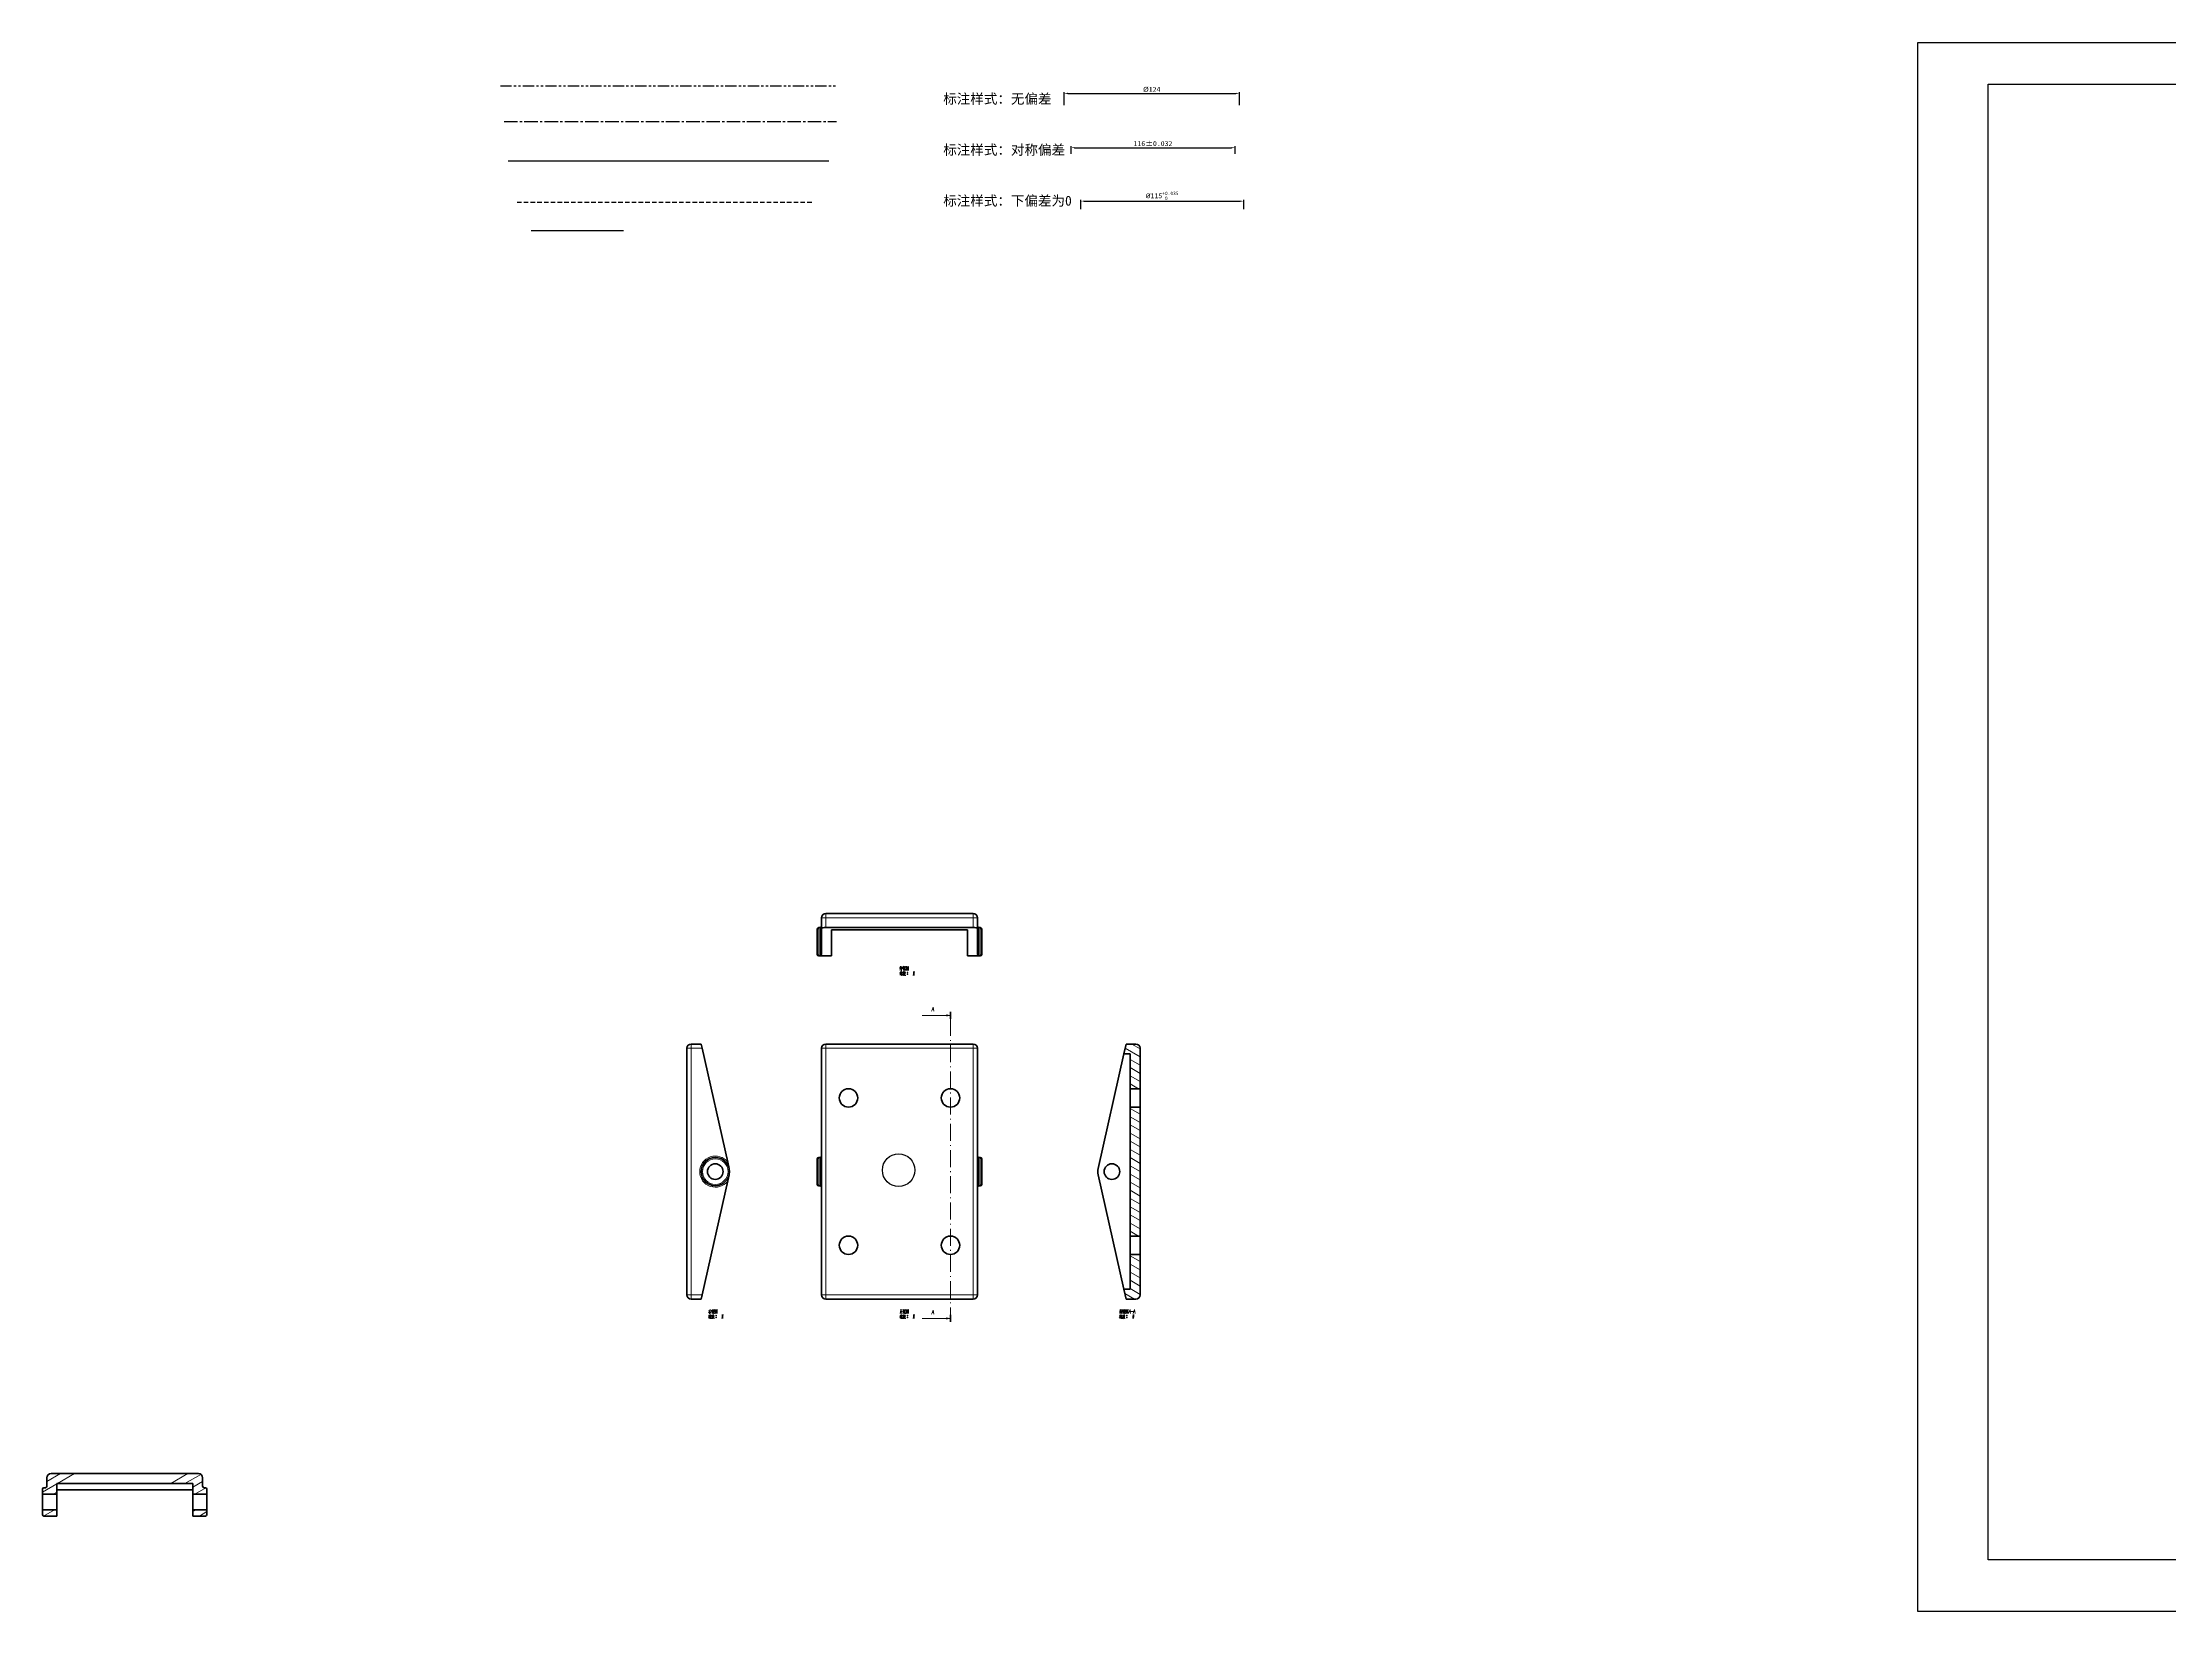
# Model space of a CAD drawing. Header units: millimetres. Extents: x -4667 to 8941, y -1665 to 5310.
# Drawn here: x 373 to 1874, y 155 to 1261 of the extents above; entities that cross this region are included whole.
import ezdxf

# ---------------------------------------------------------------- set-up
doc = ezdxf.new("R2010")
doc.units = ezdxf.units.MM
for name, pattern in [('CENTER2', [28.575, 19.05, -3.175, 3.175, -3.175]), ('DASHDOT', [18.5, 12, -3, 0.5, -3]), ('DASHED2', [9.525, 6.35, -3.175]), ('PHANTOM2', [31.75, 15.875, -3.175, 3.175, -3.175, 3.175, -3.175])]:
    doc.linetypes.add(name, pattern=pattern)
for name, color, linetype in [('双点划线、', 3, 'PHANTOM2'), ('尺寸', 4, 'CONTINUOUS'), ('文字', 3, 'CONTINUOUS'), ('点划线', 6, 'CENTER2'), ('虚线', 4, 'DASHED2')]:
    doc.layers.add(name, color=color, linetype=linetype)
doc.layers.add('粗实线', color=2, linetype='CONTINUOUS', lineweight=30)
doc.styles.get("Standard").update_dxf_attribs({"font": '', "height": 3.5})
doc.styles.get('Standard').set_extended_font_data('SimSun')
doc.dimstyles.new('下偏差为0', dxfattribs={"dimtxt": 3.5, "dimasz": 2.5, "dimexe": 1, "dimexo": 0, "dimgap": 1, "dimtad": 1, "dimdec": 0, "dimzin": 0, "dimdsep": 46, "dimtxsty": 'Standard', "dimcen": 2.5, "dimclrd": 256, "dimadec": 0, "dimazin": 0, "dimtol": 1, "dimtp": 0.035, "dimtfac": 0.7, "dimtdec": 3, "dimtofl": 0, "dimtmove": 0, "dimatfit": 3, "dimfxl": 1, "dimtolj": 1, "dimarcsym": 0})
doc.dimstyles.new('对称偏差', dxfattribs={"dimtxt": 3.5, "dimasz": 2.5, "dimexe": 1, "dimexo": 0, "dimgap": 1, "dimtad": 1, "dimdec": 0, "dimzin": 0, "dimdsep": 46, "dimtxsty": 'Standard', "dimcen": 2.5, "dimclrd": 256, "dimadec": 0, "dimazin": 0, "dimtol": 1, "dimtp": 0.0315, "dimtm": 0.0315, "dimtfac": 1, "dimtdec": 3, "dimtofl": 0, "dimtmove": 0, "dimatfit": 3, "dimfxl": 1, "dimtolj": 1, "dimarcsym": 0})
doc.dimstyles.new('无偏差', dxfattribs={"dimtxt": 3.5, "dimasz": 2.5, "dimexe": 1, "dimexo": 0, "dimgap": 1, "dimtad": 1, "dimtoh": 1, "dimdec": 0, "dimzin": 0, "dimdsep": 46, "dimtxsty": 'Standard', "dimcen": 2.5, "dimclrd": 256, "dimadec": 0, "dimazin": 0, "dimtfac": 1, "dimtdec": 0, "dimtofl": 0, "dimtmove": 0, "dimatfit": 3, "dimfxl": 1, "dimtolj": 1, "dimtzin": 0, "dimarcsym": 0})

# ---------------------------------------------------------------- blocks, each defined once
blk = doc.blocks.new('*D15')
at = {"layer": '尺寸', "color": 0, "lineweight": -2, "ltscale": 0.5}
for p, q in [((1094.1, 1217.1), (1094.1, 1226.5)), ((1217.8, 1217.1), (1217.8, 1226.5))]:
    blk.add_line(p, q, dxfattribs=at)
at = {"layer": '尺寸', "lineweight": -2, "ltscale": 0.5}
blk.add_line((1096.6, 1225.5), (1215.3, 1225.5), dxfattribs=at)
at = {"layer": '尺寸', "ltscale": 0.5}
for points in [[(1096.6, 1226), (1096.6, 1225.1), (1094.1, 1225.5)], [(1215.3, 1226), (1215.3, 1225.1), (1217.8, 1225.5)]]:
    blk.add_solid(points, dxfattribs=at)
at = {"layer": '尺寸', "color": 0, "ltscale": 0.5, "insert": (1155.9, 1228.3), "char_height": 3.5, "attachment_point": 5}
blk.add_mtext('\\A1;%%C124', dxfattribs=at)
blk = doc.blocks.new('*D16')
at = {"layer": '尺寸', "color": 0, "lineweight": -2, "ltscale": 0.5}
for p, q in [((1105.8, 1143.9), (1105.8, 1150.5)), ((1220.9, 1143.9), (1220.9, 1150.5))]:
    blk.add_line(p, q, dxfattribs=at)
at = {"layer": '尺寸', "lineweight": -2, "ltscale": 0.5}
blk.add_line((1108.3, 1149.5), (1218.4, 1149.5), dxfattribs=at)
at = {"layer": '尺寸', "ltscale": 0.5}
for points in [[(1108.3, 1149.9), (1108.3, 1149.1), (1105.8, 1149.5)], [(1218.4, 1149.9), (1218.4, 1149.1), (1220.9, 1149.5)]]:
    blk.add_solid(points, dxfattribs=at)
at = {"layer": '尺寸', "color": 0, "ltscale": 0.5, "insert": (1163.3, 1153.3), "char_height": 3.5, "attachment_point": 5}
blk.add_mtext('\\A1;{\\fISOCPEUR|b0|i0|c0|p34;%%C}115{\\H2.450000;\\S+0.035^  0;}', dxfattribs=at)
blk = doc.blocks.new('*D17')
at = {"layer": '尺寸', "color": 0, "lineweight": -2, "ltscale": 0.5}
for p, q in [((1099, 1182.9), (1099, 1188.2)), ((1214.7, 1182.9), (1214.7, 1188.2))]:
    blk.add_line(p, q, dxfattribs=at)
at = {"layer": '尺寸', "lineweight": -2, "ltscale": 0.5}
blk.add_line((1101.5, 1187.2), (1212.2, 1187.2), dxfattribs=at)
at = {"layer": '尺寸', "ltscale": 0.5}
for points in [[(1101.5, 1187.6), (1101.5, 1186.8), (1099, 1187.2)], [(1212.2, 1187.6), (1212.2, 1186.8), (1214.7, 1187.2)]]:
    blk.add_solid(points, dxfattribs=at)
at = {"layer": '尺寸', "color": 0, "ltscale": 0.5, "insert": (1156.8, 1190.1), "char_height": 3.5, "attachment_point": 5}
blk.add_mtext('\\A1;116±0.032', dxfattribs=at)

msp = doc.modelspace()

# ---------------------------------------------------------------- linework, layer by layer
at = {"layer": '双点划线、', "ltscale": 0.5}
msp.add_line((696.2, 1230.8), (934.2, 1230.8), dxfattribs=at)
at = {"layer": '尺寸', "ltscale": 0.5}
msp.add_line((701.8, 1178), (928.1, 1178), dxfattribs=at)
at = {"layer": '文字', "ltscale": 0.5}
msp.add_line((717.9, 1128.9), (783.1, 1128.9), dxfattribs=at)
at = {"layer": '点划线', "ltscale": 0.5}
msp.add_line((698.8, 1205.6), (933.5, 1205.6), dxfattribs=at)
at = {"layer": '粗实线', "lineweight": 35}
for p, q in [((1029.9, 647), (925.9, 647)), ((925.9, 637), (1029.9, 637)), ((929.9, 635.5), (1025.9, 635.5)), ((929.9, 635.5), (1025.9, 635.5)), ((827.9, 377.9), (827.9, 551.9)), ((838.6, 551.9), (856.7, 471.6)), ((922.9, 377.9), (922.9, 551.9)), ((925.9, 554.9), (1029.9, 554.9)), ((1032.9, 377.9), (1032.9, 551.9)), ((1118.1, 467.1), (1136.2, 547.9)), ((1140.8, 523.4), (1140.8, 547.9)), ((1147.8, 523.4), (1147.8, 551.9)), ((1140.8, 419.4), (1140.8, 510.4)), ((1147.8, 419.4), (1147.8, 510.4)), ((838.6, 377.9), (856.7, 458.3)), ((1118.1, 462.7), (1136.2, 381.9)), ((1140.8, 381.9), (1140.8, 406.4)), ((1147.8, 377.9), (1147.8, 406.4)), ((1029.9, 374.9), (925.9, 374.9)), ((483.1, 251.9), (379.1, 251.9)), ((383.1, 244.9), (479.1, 244.9)), ((383.1, 240.3), (479.1, 240.3))]:
    msp.add_line(p, q, dxfattribs=at)
at = {"layer": '粗实线', "lineweight": 13, "ltscale": 0.075}
for p, q in [((925.9, 644), (925.9, 647)), ((1029.9, 644), (1029.9, 647)), ((925.9, 644), (922.9, 644)), ((1029.9, 644), (1032.9, 644)), ((830.9, 551.9), (827.9, 551.9)), ((830.9, 554.9), (830.9, 551.9)), ((925.9, 551.9), (922.9, 551.9)), ((925.9, 554.9), (925.9, 551.9)), ((1029.9, 554.9), (1029.9, 551.9)), ((1032.9, 551.9), (1029.9, 551.9)), ((830.9, 377.9), (827.9, 377.9)), ((830.9, 374.9), (830.9, 377.9)), ((925.9, 377.9), (922.9, 377.9)), ((925.9, 374.9), (925.9, 377.9)), ((1032.9, 377.9), (1029.9, 377.9)), ((1029.9, 374.9), (1029.9, 377.9))]:
    msp.add_line(p, q, dxfattribs=at)
at = {"layer": '粗实线', "lineweight": 35, "ltscale": 0.225}
for p, q in [((919.9, 627), (919.9, 636)), ((1035.9, 627), (1035.9, 636)), ((919.9, 618), (919.9, 627)), ((1035.9, 618), (1035.9, 627))]:
    msp.add_line(p, q, dxfattribs=at)
at = {"layer": '粗实线', "lineweight": 13, "ltscale": 0.25}
for p, q in [((920.9, 627), (920.9, 637)), ((921.9, 627), (921.9, 637)), ((1033.9, 627), (1033.9, 637)), ((1034.9, 627), (1034.9, 637)), ((920.9, 617), (920.9, 627)), ((1034.9, 617), (1034.9, 627))]:
    msp.add_line(p, q, dxfattribs=at)
at = {"layer": '粗实线', "lineweight": 35, "ltscale": 0.025}
for p, q in [((920.9, 637), (921.9, 637)), ((1033.9, 637), (1034.9, 637)), ((921.9, 474.9), (920.9, 474.9)), ((1033.9, 474.9), (1034.9, 474.9)), ((921.9, 454.9), (920.9, 454.9)), ((1033.9, 454.9), (1034.9, 454.9)), ((374.1, 241.9), (375.1, 241.9)), ((487.1, 241.9), (488.1, 241.9))]:
    msp.add_line(p, q, dxfattribs=at)
at = {"layer": '粗实线', "lineweight": 35, "ltscale": 0.191875}
for p, q in [((922.9, 644), (922.9, 636.4)), ((1032.9, 644), (1032.9, 636.4))]:
    msp.add_line(p, q, dxfattribs=at)
at = {"layer": '粗实线', "lineweight": 35, "ltscale": 0.45188}
for p, q in [((922.9, 636.4), (922.9, 618.3)), ((1032.9, 636.4), (1032.9, 618.3))]:
    msp.add_line(p, q, dxfattribs=at)
at = {"layer": '粗实线', "lineweight": 13}
for p, q in [((1029.9, 644), (925.9, 644)), ((1013.9, 575.1), (993.9, 575.1)), ((830.9, 377.9), (830.9, 551.9)), ((925.9, 377.9), (925.9, 551.9)), ((925.9, 551.9), (1029.9, 551.9)), ((1029.9, 377.9), (1029.9, 551.9)), ((920.9, 454.9), (920.9, 474.9)), ((921.9, 454.9), (921.9, 474.9)), ((1033.9, 454.9), (1033.9, 474.9)), ((1034.9, 454.9), (1034.9, 474.9)), ((1029.9, 377.9), (925.9, 377.9)), ((1013.9, 361.3), (993.9, 361.3))]:
    msp.add_line(p, q, dxfattribs=at)
at = {"layer": '粗实线', "lineweight": 13, "ltscale": 0.175}
for p, q in [((925.9, 644), (925.9, 637)), ((1029.9, 644), (1029.9, 637)), ((922.9, 617.3), (929.9, 617.3)), ((1025.9, 617.3), (1032.9, 617.3))]:
    msp.add_line(p, q, dxfattribs=at)
at = {"layer": '粗实线', "lineweight": 35, "ltscale": 0.454527}
for p, q in [((929.9, 617.3), (929.9, 635.5)), ((1025.9, 617.3), (1025.9, 635.5))]:
    msp.add_line(p, q, dxfattribs=at)
at = {"layer": '粗实线', "lineweight": 35, "ltscale": 0.05}
for p, q in [((920.9, 617), (922.9, 617)), ((1032.9, 617), (1034.9, 617)), ((374.1, 221.9), (376.1, 221.9)), ((486.1, 221.9), (488.1, 221.9))]:
    msp.add_line(p, q, dxfattribs=at)
at = {"layer": '粗实线', "lineweight": 13, "ltscale": 0.243903}
for p, q in [((921.9, 617.3), (921.9, 627)), ((1033.9, 617.3), (1033.9, 627))]:
    msp.add_line(p, q, dxfattribs=at)
at = {"layer": '粗实线', "lineweight": 13, "ltscale": 0.025}
for p, q in [((922.9, 617.3), (921.9, 617.3)), ((1032.9, 617.3), (1033.9, 617.3))]:
    msp.add_line(p, q, dxfattribs=at)
at = {"layer": '粗实线', "lineweight": 35, "ltscale": 0.175}
for p, q in [((922.9, 617), (929.9, 617)), ((1025.9, 617), (1032.9, 617)), ((830.9, 554.9), (837.9, 554.9)), ((1144.8, 554.9), (1137.8, 554.9)), ((1140.8, 523.4), (1147.8, 523.4)), ((1140.8, 510.4), (1147.8, 510.4)), ((1140.8, 419.4), (1147.8, 419.4)), ((1140.8, 406.4), (1147.8, 406.4)), ((830.9, 374.9), (837.9, 374.9)), ((1144.8, 374.9), (1137.8, 374.9)), ((376.1, 221.9), (383.1, 221.9)), ((479.1, 221.9), (486.1, 221.9))]:
    msp.add_line(p, q, dxfattribs=at)
at = {"layer": '粗实线', "lineweight": 35, "ltscale": 0.006097}
for p, q in [((929.9, 617), (929.9, 617.3)), ((1025.9, 617), (1025.9, 617.3))]:
    msp.add_line(p, q, dxfattribs=at)
at = {"layer": '粗实线', "lineweight": 100, "ltscale": 0.125}
for p, q in [((1013.9, 577.6), (1013.9, 572.6)), ((1013.9, 358.8), (1013.9, 363.8))]:
    msp.add_line(p, q, dxfattribs=at)
at = {"layer": '粗实线', "linetype": 'DASHDOT', "lineweight": 13}
msp.add_line((1013.9, 572.6), (1013.9, 363.8), dxfattribs=at)
at = {"layer": '粗实线', "lineweight": 13, "ltscale": 0.191875}
for p, q in [((830.9, 551.9), (838.6, 551.9)), ((830.9, 377.9), (838.6, 377.9))]:
    msp.add_line(p, q, dxfattribs=at)
at = {"layer": '粗实线', "lineweight": 35, "ltscale": 0.076875}
for p, q in [((837.9, 554.9), (838.6, 551.9)), ((837.9, 374.9), (838.6, 377.9))]:
    msp.add_line(p, q, dxfattribs=at)
at = {"layer": '粗实线', "lineweight": 35, "ltscale": 0.179375}
for p, q in [((1137.8, 554.9), (1136.2, 547.9)), ((1137.8, 374.9), (1136.2, 381.9))]:
    msp.add_line(p, q, dxfattribs=at)
at = {"layer": '粗实线', "lineweight": 35, "ltscale": 0.114375}
for p, q in [((1140.8, 547.9), (1136.2, 547.9)), ((1140.8, 381.9), (1136.2, 381.9))]:
    msp.add_line(p, q, dxfattribs=at)
at = {"layer": '粗实线', "lineweight": 13, "ltscale": 0.308204}
msp.add_line((1147.8, 545.8), (1137.1, 551.9), dxfattribs=at)
at = {"layer": '粗实线', "lineweight": 13, "ltscale": 0.202072}
for p, q in [((1147.8, 540), (1140.8, 544)), ((1147.8, 534.2), (1140.8, 538.3)), ((1147.8, 528.5), (1140.8, 532.5)), ((1147.8, 505.4), (1140.8, 509.4)), ((1147.8, 499.6), (1140.8, 503.6)), ((1147.8, 493.8), (1140.8, 497.9)), ((1147.8, 488), (1140.8, 492.1)), ((1147.8, 470.7), (1140.8, 474.8)), ((1147.8, 464.9), (1140.8, 469)), ((1147.8, 459.2), (1140.8, 463.2)), ((1147.8, 453.4), (1140.8, 457.4)), ((1147.8, 447.6), (1140.8, 451.7)), ((1147.8, 424.5), (1140.8, 428.6)), ((1147.8, 389.9), (1140.8, 393.9)), ((1147.8, 384.1), (1140.8, 388.2)), ((1147.8, 378.3), (1140.8, 382.4)), ((479.1, 242.3), (486.1, 246.3))]:
    msp.add_line(p, q, dxfattribs=at)
at = {"layer": '粗实线', "lineweight": 13, "ltscale": 0.169873}
msp.add_line((1147.8, 551.5), (1141.9, 554.9), dxfattribs=at)
at = {"layer": '粗实线', "lineweight": 13, "ltscale": 0.163825}
msp.add_line((1146.5, 523.4), (1140.8, 526.7), dxfattribs=at)
at = {"layer": '粗实线', "lineweight": 35, "ltscale": 0.1625}
for p, q in [((1140.8, 516.9), (1140.8, 523.4)), ((1140.8, 510.4), (1140.8, 516.9)), ((1147.8, 523.4), (1147.8, 516.9)), ((1147.8, 516.9), (1147.8, 510.4)), ((1140.8, 412.9), (1140.8, 419.4)), ((1140.8, 406.4), (1140.8, 412.9)), ((1147.8, 419.4), (1147.8, 412.9)), ((1147.8, 412.9), (1147.8, 406.4))]:
    msp.add_line(p, q, dxfattribs=at)
at = {"layer": '粗实线', "lineweight": 13, "ltscale": 0.202073}
for p, q in [((1147.8, 482.3), (1140.8, 486.3)), ((1147.8, 476.5), (1140.8, 480.5)), ((1147.8, 441.9), (1140.8, 445.9)), ((1147.8, 436.1), (1140.8, 440.1)), ((1147.8, 430.3), (1140.8, 434.3)), ((1147.8, 401.4), (1140.8, 405.5)), ((1147.8, 395.7), (1140.8, 399.7))]:
    msp.add_line(p, q, dxfattribs=at)
at = {"layer": '粗实线', "lineweight": 35, "ltscale": 0.114564}
for p, q in [((856.7, 471.6), (857.7, 467.1)), ((856.7, 458.3), (857.7, 462.7))]:
    msp.add_line(p, q, dxfattribs=at)
at = {"layer": '粗实线', "lineweight": 35, "ltscale": 0.45}
for p, q in [((919.9, 455.9), (919.9, 473.9)), ((1035.9, 455.9), (1035.9, 473.9))]:
    msp.add_line(p, q, dxfattribs=at)
at = {"layer": '粗实线', "lineweight": 13, "ltscale": 0.167671}
msp.add_line((1146.6, 419.4), (1140.8, 422.8), dxfattribs=at)
at = {"layer": '粗实线', "lineweight": 13, "ltscale": 0.195235}
msp.add_line((1143.7, 374.9), (1136.9, 378.8), dxfattribs=at)
at = {"layer": '粗实线', "lineweight": 13, "ltscale": 0.288675}
msp.add_line((373.1, 238.8), (383.1, 244.6), dxfattribs=at)
at = {"layer": '粗实线', "lineweight": 35, "ltscale": 0.0875}
for p, q in [((373.1, 240.9), (373.1, 237.4)), ((489.1, 240.9), (489.1, 237.4)), ((373.1, 226.4), (373.1, 222.9)), ((489.1, 226.4), (489.1, 222.9))]:
    msp.add_line(p, q, dxfattribs=at)
at = {"layer": '粗实线', "lineweight": 13, "ltscale": 0.278312}
msp.add_line((376.1, 246.3), (385.7, 251.9), dxfattribs=at)
at = {"layer": '粗实线', "lineweight": 35, "ltscale": 0.15}
for p, q in [((376.1, 248.9), (376.1, 242.9)), ((486.1, 248.9), (486.1, 242.9))]:
    msp.add_line(p, q, dxfattribs=at)
at = {"layer": '粗实线', "lineweight": 35, "ltscale": 0.1875}
for p, q in [((383.1, 244.9), (383.1, 237.4)), ((479.1, 244.9), (479.1, 237.4))]:
    msp.add_line(p, q, dxfattribs=at)
at = {"layer": '粗实线', "lineweight": 13, "ltscale": 0.349999}
for p, q in [((383.6, 244.9), (395.7, 251.9)), ((463.6, 244.9), (475.7, 251.9))]:
    msp.add_line(p, q, dxfattribs=at)
at = {"layer": '粗实线', "lineweight": 13, "ltscale": 0.323159}
msp.add_line((473.6, 244.9), (484.8, 251.3), dxfattribs=at)
at = {"layer": '粗实线', "lineweight": 13, "ltscale": 0.223267}
for p, q in [((480.6, 237.4), (488.4, 241.8)), ((373.8, 221.9), (381.6, 226.4))]:
    msp.add_line(p, q, dxfattribs=at)
at = {"layer": '粗实线', "lineweight": 35, "ltscale": 0.25}
for p, q in [((373.1, 237.4), (383.1, 237.4)), ((373.1, 226.4), (383.1, 226.4)), ((479.1, 237.4), (489.1, 237.4)), ((479.1, 226.4), (489.1, 226.4))]:
    msp.add_line(p, q, dxfattribs=at)
at = {"layer": '粗实线', "lineweight": 35, "ltscale": 0.1375}
for p, q in [((373.1, 231.9), (373.1, 237.4)), ((373.1, 226.4), (373.1, 231.9)), ((383.1, 231.9), (383.1, 237.4)), ((383.1, 226.4), (383.1, 231.9)), ((479.1, 231.9), (479.1, 237.4)), ((479.1, 226.4), (479.1, 231.9)), ((489.1, 231.9), (489.1, 237.4)), ((489.1, 226.4), (489.1, 231.9))]:
    msp.add_line(p, q, dxfattribs=at)
at = {"layer": '粗实线', "lineweight": 13, "ltscale": 0.071409}
for p, q in [((380.6, 237.4), (383.1, 238.8)), ((479.1, 225), (481.6, 226.4))]:
    msp.add_line(p, q, dxfattribs=at)
at = {"layer": '粗实线', "lineweight": 35, "ltscale": 0.1125}
for p, q in [((383.1, 226.4), (383.1, 221.9)), ((479.1, 226.4), (479.1, 221.9))]:
    msp.add_line(p, q, dxfattribs=at)
at = {"layer": '粗实线', "lineweight": 13, "ltscale": 0.15359}
msp.add_line((483.8, 221.9), (489.1, 225), dxfattribs=at)
at = {"layer": '粗实线', "ltscale": 0.5}
for points in [[(1696.5, 1261.4), (3716.4, 1261.4), (3716.4, 154.6), (1696.5, 154.6)], [(1746.2, 1232), (3654.3, 1232), (3654.3, 190.9), (1746.2, 190.9)]]:
    msp.add_lwpolyline(points, close=True, dxfattribs=at)
at = {"layer": '粗实线', "lineweight": 35}
for points in [[(922.9, 618.3), (922.9, 618.2), (922.8, 618), (922.7, 617.9), (922.4, 617.6), (921.9, 617.3)], [(1032.9, 618.3), (1032.9, 618.2), (1033, 618), (1033.1, 617.9), (1033.4, 617.6), (1033.9, 617.3)]]:
    msp.add_lwpolyline(points, dxfattribs=at)
at = {"layer": '粗实线', "lineweight": 13}
for points in [[(978.6, 609.8), (978, 608.5)], [(978.1, 603.6), (978.8, 603.9)], [(978.7, 606), (978.2, 604.9)], [(978.6, 605), (978.2, 604.9)], [(978.2, 604.2), (978.8, 604.4)], [(978.7, 605.2), (978.3, 604.2)], [(978.4, 606.7), (978.4, 608), (978.4, 609.2)], [(979, 604.7), (978.7, 604.2)], [(978.8, 609.1), (979.3, 609.6)], [(978.8, 609.2), (978.8, 607.7)], [(978.8, 607.7), (979.4, 608.2)], [(979, 605.7), (978.9, 605.1)], [(979, 605.6), (980, 605.7)], [(979.2, 605.3), (979, 604.7)], [(979.1, 604.8), (979.1, 603.1)], [(979.3, 605), (980, 605.1)], [(979.4, 609.3), (979.4, 608), (979.4, 606.6)], [(979.4, 609.1), (979.9, 609.1)], [(979.4, 606.2), (979.5, 605.8)], [(979.4, 604.6), (979.4, 603.2)], [(979.4, 604.5), (979.9, 604.5)], [(979.4, 603.9), (979.8, 604)], [(979.8, 603.4), (979.4, 603.3)], [(979.6, 605), (979.5, 604.5)], [(979.9, 607.7), (979.6, 608)], [(979.9, 604.6), (979.8, 603.2)], [(979.9, 607.7), (980, 609.4)], [(980.1, 605.8), (979.9, 605.3)], [(981, 609.1), (980.8, 608.6), (980.3, 607.9)], [(980.3, 608.9), (980.9, 608.9)], [(980.3, 605.3), (981.4, 605.5)], [(980.8, 605.4), (980.7, 604.5), (980.6, 604.1), (980.3, 603.2)], [(980.6, 609.8), (980.9, 609.3)], [(981.1, 604.9), (981, 604.1), (980.9, 603.2), (980.7, 603.5)], [(980.8, 608.6), (980.8, 606.8)], [(980.8, 608.4), (981.1, 608.1)], [(980.8, 606.3), (980.9, 605.7)], [(980.8, 604.7), (981.1, 604.8)], [(980.9, 606.8), (981.2, 607.1)], [(981.5, 603.7), (981.1, 603.1)], [(981.2, 607.1), (981.4, 607.4)], [(981.4, 609.7), (981.4, 608)], [(982.1, 609.5), (981.4, 609.5)], [(981.6, 608.1), (981.4, 607.4)], [(981.5, 604.9), (981.4, 604.4)], [(981.7, 605.6), (981.5, 604.9)], [(981.5, 604.7), (982, 603.2)], [(981.8, 604.3), (981.5, 603.7)], [(981.7, 609.1), (981.6, 608.1)], [(981.6, 605.2), (982.3, 605.3)], [(981.7, 607.1), (981.7, 608.2)], [(981.9, 607), (981.7, 607.1)], [(981.7, 606.3), (981.7, 605.6)], [(982, 605.2), (981.8, 604.3)], [(982.3, 607), (981.9, 607)], [(982, 608), (982.1, 609.6)], [(982, 603.2), (982.3, 603.2)], [(982.3, 607.6), (982.3, 607)], [(982.8, 609.8), (982.8, 608.3), (982.8, 606.8)], [(982.8, 609.7), (982.8, 608.3), (982.8, 606.9)], [(984.3, 609.6), (982.8, 609.4)], [(982.8, 607), (984.2, 607.1)], [(982.9, 607.8), (983.4, 608.2)], [(983.6, 609.3), (983, 608.5)], [(983.3, 608.7), (984, 608)], [(983.3, 607.7), (983.7, 607.3)], [(983.3, 605.4), (983.7, 605.4)], [(983.3, 604.1), (983.7, 604.1)], [(983.4, 608.9), (983.8, 609)], [(983.4, 608.2), (983.6, 608.5)], [(983.4, 605.5), (983.7, 605.5)], [(983.4, 605.2), (983.7, 605.2)], [(983.4, 604.2), (983.7, 604.2)], [(983.4, 604), (983.7, 604)], [(983.5, 608), (983.7, 607.8)], [(983.6, 608.5), (983.9, 609.2)], [(984, 608), (984.2, 608)], [(984.3, 606.8), (984.3, 607), (984.2, 607.1)], [(984.3, 607), (984.3, 608.3), (984.3, 609.7)], [(987.8, 606.1), (987.7, 604.7), (987.6, 603.3)], [(987.8, 605.5), (988.1, 605.5)], [(987.8, 605.4), (988.2, 605.4)], [(987.8, 605.2), (988.1, 605.2)], [(987.8, 604.2), (988.1, 604.2)], [(987.8, 604.1), (988.2, 604.1)], [(987.8, 604), (988.1, 604)], [(988.4, 606.1), (988.3, 604.7), (988.2, 603.3)], [(1000.6, 578.1), (1001.1, 579.5), (1001.6, 580.9), (1001.8, 579.5), (1002.1, 578.1)], [(1001.1, 579.4), (1001.8, 579.4)], [(843.1, 366.7), (845.1, 366.9)], [(843.1, 365.2), (843.7, 366.1)], [(843.1, 361.5), (843.8, 361.9)], [(843.7, 363.9), (843.2, 362.8)], [(843.6, 362.9), (843.2, 362.8)], [(843.2, 362.1), (843.8, 362.3)], [(843.7, 363.2), (843.3, 362.1)], [(843.7, 366.1), (844, 366.8)], [(843.7, 366.2), (843.7, 364.6)], [(843.7, 365.9), (844.6, 366)], [(844.6, 365), (843.7, 364.9)], [(844, 362.6), (843.7, 362.1)], [(844, 363.6), (843.9, 363)], [(844.2, 367.8), (844, 366.8)], [(844, 363.5), (845, 363.6)], [(844.2, 363.2), (844, 362.6)], [(844.1, 362.7), (844.1, 361)], [(844.3, 362.9), (845, 363)], [(844.4, 364.1), (844.5, 363.7)], [(844.4, 362.4), (844.9, 362.5)], [(844.4, 362.5), (844.4, 361.1)], [(844.4, 361.8), (844.8, 361.9)], [(844.8, 361.3), (844.4, 361.3)], [(844.6, 362.9), (844.5, 362.4)], [(844.7, 366.1), (844.6, 365)], [(844.9, 362.6), (844.8, 361.2)], [(845.1, 363.7), (844.9, 363.3)], [(846, 367), (845.8, 366.5), (845.3, 365.8)], [(845.3, 366.8), (845.9, 366.9)], [(845.3, 363.3), (846.4, 363.4)], [(845.8, 363.3), (845.7, 362.4), (845.6, 362), (845.3, 361.1)], [(845.6, 367.7), (845.9, 367.2)], [(846.1, 362.8), (846, 362), (845.9, 361.2), (845.7, 361.4)], [(845.8, 366.5), (845.8, 364.7)], [(845.8, 366.3), (846.1, 366)], [(845.8, 364.2), (845.9, 363.6)], [(845.8, 362.7), (846.1, 362.7)], [(845.9, 364.7), (846.2, 365)], [(846.5, 361.6), (846.1, 361.1)], [(846.2, 365), (846.4, 365.4)], [(846.5, 362.8), (846.3, 362.3)], [(846.4, 367.6), (846.4, 366)], [(847, 367.5), (846.4, 367.4)], [(846.6, 366), (846.4, 365.4)], [(846.7, 363.5), (846.5, 362.8)], [(846.5, 362.6), (847, 361.2)], [(846.8, 362.2), (846.5, 361.6)], [(846.7, 367), (846.6, 366)], [(846.6, 363.1), (847.3, 363.2)], [(846.7, 365), (846.7, 366.1)], [(846.9, 364.9), (846.7, 365)], [(846.7, 364.2), (846.7, 363.5)], [(847, 363.2), (846.8, 362.2)], [(847.3, 364.9), (846.9, 364.9)], [(847, 365.9), (847, 367.6)], [(847, 361.2), (847.3, 361.2)], [(847.3, 365.5), (847.3, 364.9)], [(847.8, 367.7), (847.8, 366.2), (847.8, 364.7)], [(847.8, 367.6), (847.8, 366.2), (847.8, 364.8)], [(849.3, 367.5), (847.8, 367.4)], [(847.8, 364.9), (849.2, 365)], [(847.9, 365.7), (848.4, 366.2)], [(848.6, 367.2), (848, 366.4)], [(848.3, 366.7), (849, 365.9)], [(848.3, 365.6), (848.7, 365.2)], [(848.3, 363.3), (848.7, 363.3)], [(848.3, 362), (848.7, 362)], [(848.4, 366.9), (848.8, 366.9)], [(848.4, 366.2), (848.6, 366.4)], [(848.4, 366), (848.7, 365.7)], [(848.4, 363.4), (848.7, 363.4)], [(848.4, 363.2), (848.7, 363.2)], [(848.4, 362.1), (848.7, 362.1)], [(848.4, 361.9), (848.7, 361.9)], [(848.6, 366.4), (848.9, 367.1)], [(849, 365.9), (849.2, 366)], [(849.3, 364.8), (849.3, 364.9), (849.2, 365)], [(849.3, 364.9), (849.3, 366.2), (849.3, 367.6)], [(852.8, 364), (852.7, 362.6), (852.6, 361.2)], [(852.8, 363.4), (853.1, 363.4)], [(852.8, 363.3), (853.2, 363.3)], [(852.8, 363.2), (853.1, 363.2)], [(852.8, 362.1), (853.1, 362.1)], [(852.8, 362), (853.2, 362)], [(852.8, 361.9), (853.1, 361.9)], [(853.4, 364), (853.3, 362.6), (853.2, 361.2)], [(978.1, 365), (980.1, 365.1)], [(978.1, 361.5), (978.8, 361.9)], [(978.7, 363.9), (978.2, 362.8)], [(978.6, 362.9), (978.2, 362.8)], [(978.2, 362.1), (978.8, 362.3)], [(978.7, 363.2), (978.3, 362.1)], [(978.4, 367.4), (979.9, 367.5)], [(978.7, 366.6), (978.7, 365)], [(979, 362.6), (978.7, 362.1)], [(979, 363.6), (978.9, 363)], [(979, 363.5), (980, 363.6)], [(979.2, 363.2), (979, 362.6)], [(979.1, 367.4), (979.1, 366.2), (979.1, 365)], [(979.1, 366.3), (979.8, 366.3)], [(979.1, 362.7), (979.1, 361)], [(979.3, 362.9), (980, 363)], [(979.4, 364.1), (979.5, 363.7)], [(979.4, 362.4), (979.9, 362.5)], [(979.4, 362.5), (979.4, 361.1)], [(979.4, 361.8), (979.8, 361.9)], [(979.8, 361.3), (979.4, 361.3)], [(979.6, 362.9), (979.5, 362.4)], [(979.9, 362.6), (979.8, 361.2)], [(980.1, 363.7), (979.9, 363.3)], [(981, 367), (980.8, 366.5), (980.3, 365.8)], [(980.3, 366.8), (980.9, 366.9)], [(980.3, 363.3), (981.4, 363.4)], [(980.8, 363.3), (980.7, 362.4), (980.6, 362), (980.3, 361.1)], [(980.6, 367.7), (980.9, 367.2)], [(981.1, 362.8), (981, 362), (980.9, 361.2), (980.7, 361.4)], [(980.8, 366.5), (980.8, 364.7)], [(980.8, 366.3), (981.1, 366)], [(980.8, 364.2), (980.9, 363.6)], [(980.8, 362.7), (981.1, 362.7)], [(980.9, 364.7), (981.2, 365)], [(981.5, 361.6), (981.1, 361.1)], [(981.2, 365), (981.4, 365.4)], [(981.4, 367.6), (981.4, 366)], [(982.1, 367.5), (981.4, 367.4)], [(981.6, 366), (981.4, 365.4)], [(981.5, 362.8), (981.4, 362.3)], [(981.7, 363.5), (981.5, 362.8)], [(981.5, 362.6), (982, 361.2)], [(981.8, 362.2), (981.5, 361.6)], [(981.7, 367), (981.6, 366)], [(981.6, 363.1), (982.3, 363.2)], [(981.7, 365), (981.7, 366.1)], [(981.9, 364.9), (981.7, 365)], [(981.7, 364.2), (981.7, 363.5)], [(982, 363.2), (981.8, 362.2)], [(982.3, 364.9), (981.9, 364.9)], [(982, 365.9), (982.1, 367.6)], [(982, 361.2), (982.3, 361.2)], [(982.3, 365.5), (982.3, 364.9)], [(982.8, 367.7), (982.8, 366.2), (982.8, 364.7)], [(982.8, 367.6), (982.8, 366.2), (982.8, 364.8)], [(984.3, 367.5), (982.8, 367.4)], [(982.8, 364.9), (984.2, 365)], [(982.9, 365.7), (983.4, 366.2)], [(983.6, 367.2), (983, 366.4)], [(983.3, 366.7), (984, 365.9)], [(983.3, 365.6), (983.7, 365.2)], [(983.3, 363.3), (983.7, 363.3)], [(983.3, 362), (983.7, 362)], [(983.4, 366.9), (983.8, 366.9)], [(983.4, 366.2), (983.6, 366.4)], [(983.4, 363.4), (983.7, 363.4)], [(983.4, 363.2), (983.7, 363.2)], [(983.4, 362.1), (983.7, 362.1)], [(983.4, 361.9), (983.7, 361.9)], [(983.5, 366), (983.7, 365.7)], [(983.6, 366.4), (983.9, 367.1)], [(984, 365.9), (984.2, 366)], [(984.3, 364.8), (984.3, 364.9), (984.2, 365)], [(984.3, 364.9), (984.3, 366.2), (984.3, 367.6)], [(987.8, 364), (987.7, 362.6), (987.6, 361.2)], [(987.8, 363.4), (988.1, 363.4)], [(987.8, 363.3), (988.2, 363.3)], [(987.8, 363.2), (988.1, 363.2)], [(987.8, 362.1), (988.1, 362.1)], [(987.8, 362), (988.2, 362)], [(987.8, 361.9), (988.1, 361.9)], [(988.4, 364), (988.3, 362.6), (988.2, 361.2)], [(1000.6, 364.3), (1001.1, 365.7), (1001.6, 367.1), (1001.8, 365.7), (1002.1, 364.3)], [(1001.1, 365.6), (1001.8, 365.6)], [(1133, 361.5), (1133.7, 361.9)], [(1133.1, 366.2), (1134.4, 366.4)], [(1133.5, 363.9), (1133.1, 362.8)], [(1133.5, 362.9), (1133.1, 362.8)], [(1133.1, 362.1), (1133.7, 362.3)], [(1133.6, 363.2), (1133.2, 362.1)], [(1133.3, 367), (1134.2, 367.2)], [(1133.4, 366), (1133.4, 364.8)], [(1133.4, 365.8), (1134, 365.9)], [(1134.1, 365.1), (1133.4, 365)], [(1133.5, 366.9), (1133.6, 366.4)], [(1133.9, 362.6), (1133.6, 362.1)], [(1133.7, 367.8), (1133.8, 367.2)], [(1133.9, 363.6), (1133.8, 363)], [(1134, 367), (1133.9, 366.4)], [(1133.9, 363.5), (1134.9, 363.6)], [(1134.1, 363.2), (1133.9, 362.6)], [(1134.1, 366), (1134, 365.1)], [(1134, 362.7), (1134, 361)], [(1134.2, 364.1), (1134.4, 363.7)], [(1134.2, 362.9), (1134.9, 363)], [(1134.2, 362.4), (1134.8, 362.5)], [(1134.2, 362.5), (1134.3, 361.1)], [(1134.3, 361.8), (1134.7, 361.9)], [(1134.7, 361.3), (1134.3, 361.3)], [(1134.4, 365.5), (1134.4, 367)], [(1134.5, 362.9), (1134.4, 362.4)], [(1134.8, 367.8), (1134.8, 366.4), (1134.8, 364.9), (1134.7, 364.6), (1134.5, 365)], [(1134.8, 362.6), (1134.7, 361.2)], [(1134.9, 363.7), (1134.8, 363.3)], [(1135.9, 367), (1135.7, 366.5), (1135.2, 365.8)], [(1135.2, 366.8), (1135.8, 366.9)], [(1135.2, 363.3), (1136.3, 363.4)], [(1135.7, 363.3), (1135.6, 362.4), (1135.5, 362), (1135.2, 361.1)], [(1135.5, 367.7), (1135.8, 367.2)], [(1136, 362.8), (1135.9, 362), (1135.8, 361.2), (1135.6, 361.4)], [(1135.6, 362.7), (1136, 362.7)], [(1135.7, 366.5), (1135.7, 364.7)], [(1135.7, 366.3), (1136, 366)], [(1135.7, 364.2), (1135.8, 363.6)], [(1135.8, 364.7), (1136.1, 365)], [(1136.4, 361.6), (1136, 361.1)], [(1136.1, 365), (1136.3, 365.4)], [(1136.4, 362.8), (1136.2, 362.3)], [(1136.3, 367.6), (1136.3, 366)], [(1136.9, 367.5), (1136.3, 367.4)], [(1136.5, 366), (1136.3, 365.4)], [(1136.3, 362.6), (1136.9, 361.2)], [(1136.6, 363.5), (1136.4, 362.8)], [(1136.7, 362.2), (1136.4, 361.6)], [(1136.6, 367), (1136.5, 366)], [(1136.5, 363.1), (1137.2, 363.2)], [(1136.6, 365), (1136.6, 366.1)], [(1136.8, 364.9), (1136.6, 365)], [(1136.6, 364.2), (1136.6, 363.5)], [(1136.9, 363.2), (1136.7, 362.2)], [(1137.2, 364.9), (1136.8, 364.9)], [(1136.9, 365.9), (1136.9, 367.6)], [(1136.9, 361.2), (1137.2, 361.2)], [(1137.2, 365.5), (1137.2, 364.9)], [(1137.7, 367.7), (1137.7, 366.2), (1137.7, 364.7)], [(1137.7, 367.6), (1137.7, 366.2), (1137.7, 364.8)], [(1139.2, 367.5), (1137.7, 367.4)], [(1137.7, 364.9), (1139.1, 365)], [(1137.8, 365.7), (1138.3, 366.2)], [(1138.5, 367.2), (1137.9, 366.4)], [(1138.2, 366.7), (1138.9, 365.9)], [(1138.2, 365.6), (1138.6, 365.2)], [(1138.2, 363.3), (1138.6, 363.3)], [(1138.2, 362), (1138.6, 362)], [(1138.3, 366.9), (1138.7, 366.9)], [(1138.3, 366.2), (1138.5, 366.4)], [(1138.3, 366), (1138.6, 365.7)], [(1138.3, 363.4), (1138.6, 363.4)], [(1138.3, 363.2), (1138.6, 363.2)], [(1138.3, 362.1), (1138.6, 362.1)], [(1138.3, 361.9), (1138.6, 361.9)], [(1138.5, 366.4), (1138.8, 367.1)], [(1138.9, 365.9), (1139.1, 366)], [(1139.1, 364.9), (1139.1, 366.2), (1139.2, 367.6)], [(1139.1, 364.8), (1139.1, 364.9), (1139.1, 365)], [(1139.5, 364.8), (1140.1, 366.2), (1140.6, 367.6), (1140.8, 366.2), (1141, 364.8)], [(1140, 366.1), (1140.8, 366.1)], [(1141, 366.2), (1142.7, 366.2)], [(1142.7, 364), (1142.6, 362.6), (1142.5, 361.2)], [(1142.7, 364.8), (1143.2, 366.2), (1143.7, 367.6), (1143.9, 366.2), (1144.2, 364.8)], [(1142.7, 363.4), (1143, 363.4)], [(1142.7, 363.3), (1143.1, 363.3)], [(1142.7, 363.2), (1143, 363.2)], [(1142.7, 362.1), (1143, 362.1)], [(1142.7, 362), (1143.1, 362)], [(1142.7, 361.9), (1143, 361.9)], [(1143.3, 364), (1143.2, 362.6), (1143.1, 361.2)], [(1143.2, 366.1), (1143.9, 366.1)]]:
    msp.add_lwpolyline(points, dxfattribs=at)
for points in [[(983.5, 605.2), (983.6, 605.2), (983.7, 605.3), (983.7, 605.4), (983.6, 605.6), (983.5, 605.6), (983.3, 605.4), (983.3, 605.3)], [(983.5, 603.9), (983.6, 603.9), (983.7, 604), (983.7, 604.2), (983.6, 604.3), (983.5, 604.3), (983.3, 604.2), (983.3, 604)], [(987.9, 605.2), (988.1, 605.2), (988.2, 605.3), (988.2, 605.4), (988.1, 605.6), (987.9, 605.6), (987.8, 605.4), (987.8, 605.3)], [(987.9, 603.9), (988.1, 603.9), (988.2, 604), (988.2, 604.2), (988.1, 604.3), (987.9, 604.3), (987.8, 604.2), (987.8, 604)], [(848.4, 363.1), (848.6, 363.1), (848.7, 363.2), (848.7, 363.4), (848.6, 363.5), (848.4, 363.5), (848.3, 363.4), (848.3, 363.2)], [(848.4, 361.8), (848.6, 361.8), (848.7, 361.9), (848.7, 362.1), (848.6, 362.2), (848.4, 362.2), (848.3, 362.1), (848.3, 361.9)], [(852.9, 363.1), (853.1, 363.1), (853.2, 363.2), (853.2, 363.4), (853.1, 363.5), (852.9, 363.5), (852.8, 363.4), (852.8, 363.2)], [(852.9, 361.8), (853.1, 361.8), (853.2, 361.9), (853.2, 362.1), (853.1, 362.2), (852.9, 362.2), (852.8, 362.1), (852.8, 361.9)], [(983.5, 363.1), (983.6, 363.1), (983.7, 363.2), (983.7, 363.4), (983.6, 363.5), (983.5, 363.5), (983.3, 363.4), (983.3, 363.2)], [(983.5, 361.8), (983.6, 361.8), (983.7, 361.9), (983.7, 362.1), (983.6, 362.2), (983.5, 362.2), (983.3, 362.1), (983.3, 361.9)], [(987.9, 363.1), (988.1, 363.1), (988.2, 363.2), (988.2, 363.4), (988.1, 363.5), (987.9, 363.5), (987.8, 363.4), (987.8, 363.2)], [(987.9, 361.8), (988.1, 361.8), (988.2, 361.9), (988.2, 362.1), (988.1, 362.2), (987.9, 362.2), (987.8, 362.1), (987.8, 361.9)], [(1138.3, 363.1), (1138.5, 363.1), (1138.6, 363.2), (1138.6, 363.4), (1138.5, 363.5), (1138.3, 363.5), (1138.2, 363.4), (1138.2, 363.2)], [(1138.3, 361.8), (1138.5, 361.8), (1138.6, 361.9), (1138.6, 362.1), (1138.5, 362.2), (1138.3, 362.2), (1138.2, 362.1), (1138.2, 361.9)], [(1142.8, 363.1), (1143, 363.1), (1143.1, 363.2), (1143.1, 363.4), (1143, 363.5), (1142.8, 363.5), (1142.7, 363.4), (1142.7, 363.2)], [(1142.8, 361.8), (1143, 361.8), (1143.1, 361.9), (1143.1, 362.1), (1143, 362.2), (1142.8, 362.2), (1142.7, 362.1), (1142.7, 361.9)]]:
    msp.add_lwpolyline(points, close=True, dxfattribs=at)
at = {"layer": '粗实线', "lineweight": 35}
for centre, radius in [((941.9, 516.9), 6.5), ((1013.9, 516.9), 6.5), ((847.9, 464.9), 10), ((847.9, 464.9), 5.5), ((1127.8, 464.9), 5.5), ((941.9, 412.9), 6.5), ((1013.9, 412.9), 6.5)]:
    msp.add_circle(centre, radius, dxfattribs=at)
at = {"layer": '粗实线', "lineweight": 13}
msp.add_circle((847.9, 464.9), 9, dxfattribs=at)
at = {"layer": '粗实线', "ltscale": 0.5}
msp.add_circle((977.3, 465.9), 11.5, dxfattribs=at)
at = {"layer": '粗实线', "lineweight": 35}
for centre, radius, start, end in [((925.9, 644), 3, 90, 180), ((1029.9, 644), 3, 0, 90), ((920.9, 636), 1, 90, 180), ((921.9, 638), 1, 270, 359.3739), ((1033.9, 638), 1, 180, 270), ((1034.9, 636), 1, 0, 90), ((920.9, 618), 1, 180, 270), ((1034.9, 618), 1, 270, 0), ((830.9, 551.9), 3, 90, 180), ((925.9, 551.9), 3, 90, 180), ((1029.9, 551.9), 3, 0, 90), ((1144.8, 551.9), 3, 0, 90), ((920.9, 473.9), 1, 90, 180), ((921.9, 475.9), 1, 270, 0), ((1033.9, 475.9), 1, 180, 270), ((1034.9, 473.9), 1, 0, 90), ((1127.8, 464.9), 10, 167.3196, 192.6804), ((920.9, 455.9), 1, 180, 270), ((921.9, 453.9), 1, 0, 90), ((1033.9, 453.9), 1, 90, 180), ((1034.9, 455.9), 1, 270, 0), ((830.9, 377.9), 3, 180, 270), ((925.9, 377.9), 3, 180, 270), ((1029.9, 377.9), 3, 270, 0), ((1144.8, 377.9), 3, 270, 0), ((374.1, 240.9), 1, 90, 180), ((375.1, 242.9), 1, 270, 0), ((379.1, 248.9), 3, 90, 180), ((483.1, 248.9), 3, 0, 90), ((487.1, 242.9), 1, 180, 270), ((488.1, 240.9), 1, 360, 90), ((374.1, 222.9), 1, 180, 270), ((488.1, 222.9), 1, 270, 0)]:
    msp.add_arc(centre, radius, start, end, dxfattribs=at)
at = {"layer": '粗实线', "lineweight": 13}
msp.add_arc((847.9, 464.9), 11, 37.3004, 322.6996, dxfattribs=at)
at = {"layer": '粗实线', "lineweight": 35}
for centre, start_param, end_param in [((925.9, 636.4), 1.570804, 3.141592), ((1029.9, 636.4), 0, 1.570788)]:
    msp.add_ellipse(centre, major_axis=(3, 0), ratio=0.225, start_param=start_param, end_param=end_param, dxfattribs=at)
at = {"layer": '粗实线', "lineweight": 13}
for points in [[(1010.9, 574.3), (1013.9, 575.1), (1010.9, 575.9)], [(1010.9, 360.5), (1013.9, 361.3), (1010.9, 362.1)]]:
    msp.add_solid(points, dxfattribs=at)
at = {"layer": '虚线', "ltscale": 0.5}
msp.add_line((708, 1148.8), (916.6, 1148.8), dxfattribs=at)

# ---------------------------------------------------------------- texts
at = {"layer": '双点划线、', "ltscale": 0.5, "char_height": 7, "width": 330.679, "attachment_point": 1}
for s, insert in [('标注样式：无偏差', (1008.8, 1225.2)), ('标注样式：对称偏差', (1008.8, 1189.2)), ('标注样式：下偏差为0', (1008.8, 1153.3))]:
    msp.add_mtext(s, dxfattribs=dict(at, insert=insert))
at = {"layer": '文字', "ltscale": 0.5, "insert": (1335.4, 1113.3), "char_height": 2.5, "width": 597.687, "attachment_point": 1}
msp.add_mtext('\\pt210,337.5;', dxfattribs=at)

# ---------------------------------------------------------------- dimensions: what is measured, and where the dimension line sits
at = {"layer": '尺寸', "ltscale": 0.5}
dim = msp.add_linear_dim(base=(1217.8, 1225.5), p1=(1094.1, 1217.1), p2=(1217.8, 1217.1), text='%%C<>', dimstyle='无偏差', dxfattribs=at)
dim.commit()
dim.dimension.update_dxf_attribs({"geometry": '*D15', "text_midpoint": (1155.9, 1228.3)})
dim = msp.add_linear_dim(base=(1214.7, 1187.2), p1=(1099, 1182.9), p2=(1214.7, 1182.9), dimstyle='对称偏差', dxfattribs=at)
dim.commit()
dim.dimension.update_dxf_attribs({"geometry": '*D17', "text_midpoint": (1156.8, 1190.1)})
dim = msp.add_linear_dim(base=(1220.9, 1149.5), p1=(1105.8, 1143.9), p2=(1220.9, 1143.9), dimstyle='下偏差为0', override={"dimpost": '{\\fISOCPEUR|b0|i0|c0|p34;%%C}<>'}, dxfattribs=at)
dim.commit()
dim.dimension.update_dxf_attribs({"geometry": '*D16', "text_midpoint": (1163.3, 1153.3)})

doc.saveas('drawing.dxf')
